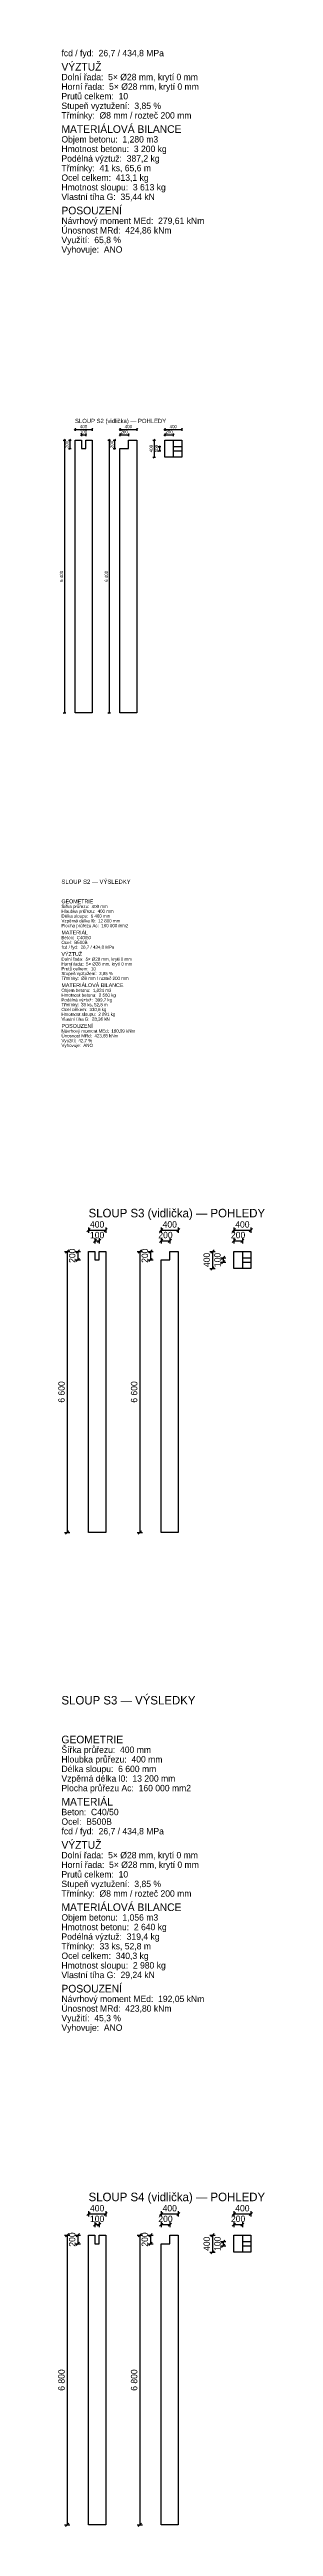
# Model space of a CAD drawing. Header units: millimetres. Extents: x -309 to 21690, y -1871722 to 127.
# Drawn here: x -77 to 4761, y -468362 to -410205 of the extents above; entities that cross this region are included whole.
import ezdxf
from ezdxf.enums import TextEntityAlignment as Align

# ---------------------------------------------------------------- set-up
doc = ezdxf.new("R2010")
doc.units = ezdxf.units.MM
doc.layers.add('OPTICORS_BETON', color=7, linetype='CONTINUOUS')
doc.layers.add('OPTICORS_KOTY', color=3, linetype='CONTINUOUS')

msp = doc.modelspace()

# ---------------------------------------------------------------- linework, layer by layer
at = {"layer": 'OPTICORS_BETON'}
for p, q in [((2617.5, -419375), (2617.5, -419775)), ((2617.5, -419525), (2817.5, -419525)), ((2617.5, -419625), (2817.5, -419625)), ((4235, -438425), (4235, -438825)), ((4235, -438575), (4435, -438575)), ((4235, -438675), (4435, -438675)), ((4235, -461525), (4235, -461925)), ((4235, -461675), (4435, -461675)), ((4235, -461775), (4435, -461775))]:
    msp.add_line(p, q, dxfattribs=at)
for points in [[(317.5, -419375), (467.5, -419375), (467.5, -419575), (567.5, -419575), (567.5, -419375), (717.5, -419375), (717.5, -425775), (317.5, -425775)], [(1567.5, -419375), (1767.5, -419375), (1767.5, -425775), (1367.5, -425775), (1367.5, -419575), (1567.5, -419575)], [(2417.5, -419375), (2817.5, -419375), (2817.5, -419775), (2417.5, -419775)], [(635, -438425), (785, -438425), (785, -438625), (885, -438625), (885, -438425), (1035, -438425), (1035, -445025), (635, -445025)], [(2535, -438425), (2735, -438425), (2735, -445025), (2335, -445025), (2335, -438625), (2535, -438625)], [(4035, -438425), (4435, -438425), (4435, -438825), (4035, -438825)], [(635, -461525), (785, -461525), (785, -461725), (885, -461725), (885, -461525), (1035, -461525), (1035, -468325), (635, -468325)], [(2535, -461525), (2735, -461525), (2735, -468325), (2335, -468325), (2335, -461725), (2535, -461725)], [(4035, -461525), (4435, -461525), (4435, -461925), (4035, -461925)]]:
    msp.add_lwpolyline(points, close=True, dxfattribs=at)
at = {"layer": 'OPTICORS_KOTY'}
for p, q in [((298.75, -419143.75), (336.25, -419106.25)), ((317.5, -419093.75), (317.5, -419156.25)), ((317.5, -419125), (717.5, -419125)), ((448.75, -419268.75), (486.25, -419231.25)), ((467.5, -419218.75), (467.5, -419281.25)), ((467.5, -419250), (567.5, -419250)), ((548.75, -419268.75), (586.25, -419231.25)), ((567.5, -419218.75), (567.5, -419281.25)), ((698.75, -419143.75), (736.25, -419106.25)), ((717.5, -419093.75), (717.5, -419156.25)), ((1348.75, -419143.75), (1386.25, -419106.25)), ((1348.75, -419268.75), (1386.25, -419231.25)), ((1367.5, -419093.75), (1367.5, -419156.25)), ((1367.5, -419125), (1767.5, -419125)), ((1367.5, -419218.75), (1367.5, -419281.25)), ((1367.5, -419250), (1567.5, -419250)), ((1548.75, -419268.75), (1586.25, -419231.25)), ((1567.5, -419218.75), (1567.5, -419281.25)), ((1748.75, -419143.75), (1786.25, -419106.25)), ((1767.5, -419093.75), (1767.5, -419156.25)), ((2398.75, -419143.75), (2436.25, -419106.25)), ((2398.75, -419268.75), (2436.25, -419231.25)), ((2417.5, -419093.75), (2417.5, -419156.25)), ((2417.5, -419125), (2817.5, -419125)), ((2417.5, -419218.75), (2417.5, -419281.25)), ((2417.5, -419250), (2617.5, -419250)), ((2598.75, -419268.75), (2636.25, -419231.25)), ((2617.5, -419218.75), (2617.5, -419281.25)), ((2798.75, -419143.75), (2836.25, -419106.25)), ((2817.5, -419093.75), (2817.5, -419156.25)), ((36.25, -419375), (98.75, -419375)), ((48.75, -419393.75), (86.25, -419356.25)), ((67.5, -419375), (67.5, -425775)), ((161.25, -419375), (223.75, -419375)), ((161.25, -419575), (223.75, -419575)), ((173.75, -419393.75), (211.25, -419356.25)), ((173.75, -419593.75), (211.25, -419556.25)), ((192.5, -419375), (192.5, -419575)), ((1086.25, -419375), (1148.75, -419375)), ((1098.75, -419393.75), (1136.25, -419356.25)), ((1117.5, -419375), (1117.5, -425775)), ((1211.25, -419375), (1273.75, -419375)), ((1211.25, -419575), (1273.75, -419575)), ((1223.75, -419393.75), (1261.25, -419356.25)), ((1223.75, -419593.75), (1261.25, -419556.25)), ((1242.5, -419375), (1242.5, -419575)), ((2136.25, -419375), (2198.75, -419375)), ((2136.25, -419775), (2198.75, -419775)), ((2148.75, -419393.75), (2186.25, -419356.25)), ((2148.75, -419793.75), (2186.25, -419756.25)), ((2167.5, -419375), (2167.5, -419775)), ((2261.25, -419525), (2323.75, -419525)), ((2261.25, -419625), (2323.75, -419625)), ((2273.75, -419543.75), (2311.25, -419506.25)), ((2273.75, -419643.75), (2311.25, -419606.25)), ((2292.5, -419525), (2292.5, -419625)), ((36.25, -425775), (98.75, -425775)), ((48.75, -425793.75), (86.25, -425756.25)), ((1086.25, -425775), (1148.75, -425775)), ((1098.75, -425793.75), (1136.25, -425756.25)), ((597.5, -437962.5), (672.5, -437887.5)), ((635, -437862.5), (635, -437987.5)), ((635, -437925), (1035, -437925)), ((997.5, -437962.5), (1072.5, -437887.5)), ((1035, -437862.5), (1035, -437987.5)), ((2297.5, -437962.5), (2372.5, -437887.5)), ((2335, -437862.5), (2335, -437987.5)), ((2335, -437925), (2735, -437925)), ((2697.5, -437962.5), (2772.5, -437887.5)), ((2735, -437862.5), (2735, -437987.5)), ((3997.5, -437962.5), (4072.5, -437887.5)), ((4035, -437862.5), (4035, -437987.5)), ((4035, -437925), (4435, -437925)), ((4397.5, -437962.5), (4472.5, -437887.5)), ((4435, -437862.5), (4435, -437987.5)), ((72.5, -438425), (197.5, -438425)), ((97.5, -438462.5), (172.5, -438387.5)), ((135, -438425), (135, -445025)), ((322.5, -438425), (447.5, -438425)), ((347.5, -438462.5), (422.5, -438387.5)), ((385, -438425), (385, -438625)), ((747.5, -438212.5), (822.5, -438137.5)), ((785, -438112.5), (785, -438237.5)), ((785, -438175), (885, -438175)), ((847.5, -438212.5), (922.5, -438137.5)), ((885, -438112.5), (885, -438237.5)), ((1772.5, -438425), (1897.5, -438425)), ((1797.5, -438462.5), (1872.5, -438387.5)), ((1835, -438425), (1835, -445025)), ((2022.5, -438425), (2147.5, -438425)), ((2047.5, -438462.5), (2122.5, -438387.5)), ((2085, -438425), (2085, -438625)), ((2297.5, -438212.5), (2372.5, -438137.5)), ((2335, -438112.5), (2335, -438237.5)), ((2335, -438175), (2535, -438175)), ((2497.5, -438212.5), (2572.5, -438137.5)), ((2535, -438112.5), (2535, -438237.5)), ((3472.5, -438425), (3597.5, -438425)), ((3497.5, -438462.5), (3572.5, -438387.5)), ((3535, -438425), (3535, -438825)), ((3997.5, -438212.5), (4072.5, -438137.5)), ((4035, -438112.5), (4035, -438237.5)), ((4035, -438175), (4235, -438175)), ((4197.5, -438212.5), (4272.5, -438137.5)), ((4235, -438112.5), (4235, -438237.5)), ((322.5, -438625), (447.5, -438625)), ((347.5, -438662.5), (422.5, -438587.5)), ((2022.5, -438625), (2147.5, -438625)), ((2047.5, -438662.5), (2122.5, -438587.5)), ((3472.5, -438825), (3597.5, -438825)), ((3497.5, -438862.5), (3572.5, -438787.5)), ((3722.5, -438575), (3847.5, -438575)), ((3722.5, -438675), (3847.5, -438675)), ((3747.5, -438612.5), (3822.5, -438537.5)), ((3747.5, -438712.5), (3822.5, -438637.5)), ((3785, -438575), (3785, -438675)), ((72.5, -445025), (197.5, -445025)), ((97.5, -445062.5), (172.5, -444987.5)), ((1772.5, -445025), (1897.5, -445025)), ((1797.5, -445062.5), (1872.5, -444987.5)), ((597.5, -461062.5), (672.5, -460987.5)), ((635, -460962.5), (635, -461087.5)), ((635, -461025), (1035, -461025)), ((997.5, -461062.5), (1072.5, -460987.5)), ((1035, -460962.5), (1035, -461087.5)), ((2297.5, -461062.5), (2372.5, -460987.5)), ((2335, -460962.5), (2335, -461087.5)), ((2335, -461025), (2735, -461025)), ((2697.5, -461062.5), (2772.5, -460987.5)), ((2735, -460962.5), (2735, -461087.5)), ((3997.5, -461062.5), (4072.5, -460987.5)), ((4035, -460962.5), (4035, -461087.5)), ((4035, -461025), (4435, -461025)), ((4397.5, -461062.5), (4472.5, -460987.5)), ((4435, -460962.5), (4435, -461087.5)), ((72.5, -461525), (197.5, -461525)), ((97.5, -461562.5), (172.5, -461487.5)), ((135, -461525), (135, -468325)), ((322.5, -461525), (447.5, -461525)), ((322.5, -461725), (447.5, -461725)), ((347.5, -461562.5), (422.5, -461487.5)), ((347.5, -461762.5), (422.5, -461687.5)), ((385, -461525), (385, -461725)), ((747.5, -461312.5), (822.5, -461237.5)), ((785, -461212.5), (785, -461337.5)), ((785, -461275), (885, -461275)), ((847.5, -461312.5), (922.5, -461237.5)), ((885, -461212.5), (885, -461337.5)), ((1772.5, -461525), (1897.5, -461525)), ((1797.5, -461562.5), (1872.5, -461487.5)), ((1835, -461525), (1835, -468325)), ((2022.5, -461525), (2147.5, -461525)), ((2022.5, -461725), (2147.5, -461725)), ((2047.5, -461562.5), (2122.5, -461487.5)), ((2047.5, -461762.5), (2122.5, -461687.5)), ((2085, -461525), (2085, -461725)), ((2297.5, -461312.5), (2372.5, -461237.5)), ((2335, -461212.5), (2335, -461337.5)), ((2335, -461275), (2535, -461275)), ((2497.5, -461312.5), (2572.5, -461237.5)), ((2535, -461212.5), (2535, -461337.5)), ((3472.5, -461525), (3597.5, -461525)), ((3497.5, -461562.5), (3572.5, -461487.5)), ((3535, -461525), (3535, -461925)), ((3722.5, -461675), (3847.5, -461675)), ((3747.5, -461712.5), (3822.5, -461637.5)), ((3747.5, -461812.5), (3822.5, -461737.5)), ((3785, -461675), (3785, -461775)), ((3997.5, -461312.5), (4072.5, -461237.5)), ((4035, -461212.5), (4035, -461337.5)), ((4035, -461275), (4235, -461275)), ((4197.5, -461312.5), (4272.5, -461237.5)), ((4235, -461212.5), (4235, -461337.5)), ((3472.5, -461925), (3597.5, -461925)), ((3497.5, -461962.5), (3572.5, -461887.5)), ((3722.5, -461775), (3847.5, -461775)), ((72.5, -468325), (197.5, -468325)), ((97.5, -468362.5), (172.5, -468287.5)), ((1772.5, -468325), (1897.5, -468325)), ((1797.5, -468362.5), (1872.5, -468287.5))]:
    msp.add_line(p, q, dxfattribs=at)

# ---------------------------------------------------------------- texts
for s, height, p in [('VÝZTUŽ', 180, (0, -410700)), ('fcd / fyd:  26,7 / 434,8 MPa', 150, (0, -410362.5)), ('Dolní řada:  5× %%c28 mm, krytí 0 mm', 150, (0, -410925)), ('Horní řada:  5× %%c28 mm, krytí 0 mm', 150, (0, -411150)), ('Třmínky:  %%c8 mm / rozteč 200 mm', 150, (0, -411825)), ('Stupeň vyztužení:  3,85 %', 150, (0, -411600)), ('Prutů celkem:  10', 150, (0, -411375)), ('Objem betonu:  1,280 m3', 150, (0, -412387.5)), ('MATERIÁLOVÁ BILANCE', 180, (0, -412162.5)), ('Třmínky:  41 ks, 65,6 m', 150, (0, -413062.5)), ('Hmotnost betonu:  3 200 kg', 150, (0, -412612.5)), ('Podélná výztuž:  387,2 kg', 150, (0, -412837.5)), ('Ocel celkem:  413,1 kg', 150, (0, -413287.5)), ('Hmotnost sloupu:  3 613 kg', 150, (0, -413512.5)), ('Vlastní tíha G:  35,44 kN', 150, (0, -413737.5)), ('POSOUZENÍ', 180, (0, -414075)), ('Využití:  65,8 %', 150, (0, -414750)), ('Únosnost MRd:  424,86 kNm', 150, (0, -414525)), ('Návrhový moment MEd:  279,61 kNm', 150, (0, -414300)), ('Vyhovuje:  ANO', 150, (0, -414975)), ('SLOUP S2 (vidlička) — POHLEDY', 100, (317.5, -418975)), ('SLOUP S2 — VÝSLEDKY', 100, (0, -429793.75)), ('Šířka průřezu:  400 mm', 75, (0, -430362.5)), ('GEOMETRIE', 90, (0, -430250)), ('Vzpěrná délka l0:  12 800 mm', 75, (0, -430700)), ('Hloubka průřezu:  400 mm', 75, (0, -430475)), ('Délka sloupu:  6 400 mm', 75, (0, -430587.5)), ('Plocha průřezu Ac:  160 000 mm2', 75, (0, -430812.5)), ('MATERIÁL', 90, (0, -430981.25)), ('VÝZTUŽ', 90, (0, -431487.5)), ('fcd / fyd:  26,7 / 434,8 MPa', 75, (0, -431318.75)), ('Ocel:  B500B', 75, (0, -431206.25)), ('Beton:  C40/50', 75, (0, -431093.75)), ('Dolní řada:  5× %%c28 mm, krytí 0 mm', 75, (0, -431600)), ('Třmínky:  %%c8 mm / rozteč 200 mm', 75, (0, -432050)), ('Stupeň vyztužení:  3,85 %', 75, (0, -431937.5)), ('Horní řada:  5× %%c28 mm, krytí 0 mm', 75, (0, -431712.5)), ('Prutů celkem:  10', 75, (0, -431825)), ('MATERIÁLOVÁ BILANCE', 90, (0, -432218.75)), ('Třmínky:  33 ks, 52,8 m', 75, (0, -432668.75)), ('Objem betonu:  1,024 m3', 75, (0, -432331.25)), ('Hmotnost betonu:  2 560 kg', 75, (0, -432443.75)), ('Podélná výztuž:  309,7 kg', 75, (0, -432556.25)), ('Vlastní tíha G:  28,36 kN', 75, (0, -433006.25)), ('Ocel celkem:  330,6 kg', 75, (0, -432781.25)), ('Hmotnost sloupu:  2 891 kg', 75, (0, -432893.75)), ('Návrhový moment MEd:  180,99 kNm', 75, (0, -433287.5)), ('POSOUZENÍ', 90, (0, -433175)), ('Využití:  42,7 %', 75, (0, -433512.5)), ('Vyhovuje:  ANO', 75, (0, -433625)), ('Únosnost MRd:  423,65 kNm', 75, (0, -433400)), ('SLOUP S3 (vidlička) — POHLEDY', 200, (635, -437625)), ('SLOUP S3 — VÝSLEDKY', 200, (0, -449062.5)), ('Šířka průřezu:  400 mm', 150, (0, -450200)), ('GEOMETRIE', 180, (0, -449975)), ('Vzpěrná délka l0:  13 200 mm', 150, (0, -450875)), ('Hloubka průřezu:  400 mm', 150, (0, -450425)), ('Délka sloupu:  6 600 mm', 150, (0, -450650)), ('Plocha průřezu Ac:  160 000 mm2', 150, (0, -451100)), ('MATERIÁL', 180, (0, -451437.5)), ('Ocel:  B500B', 150, (0, -451887.5)), ('Beton:  C40/50', 150, (0, -451662.5)), ('VÝZTUŽ', 180, (0, -452450)), ('fcd / fyd:  26,7 / 434,8 MPa', 150, (0, -452112.5)), ('Dolní řada:  5× %%c28 mm, krytí 0 mm', 150, (0, -452675)), ('Horní řada:  5× %%c28 mm, krytí 0 mm', 150, (0, -452900)), ('Prutů celkem:  10', 150, (0, -453125)), ('Třmínky:  %%c8 mm / rozteč 200 mm', 150, (0, -453575)), ('Stupeň vyztužení:  3,85 %', 150, (0, -453350)), ('Objem betonu:  1,056 m3', 150, (0, -454137.5)), ('Hmotnost betonu:  2 640 kg', 150, (0, -454362.5)), ('MATERIÁLOVÁ BILANCE', 180, (0, -453912.5)), ('Třmínky:  33 ks, 52,8 m', 150, (0, -454812.5)), ('Podélná výztuž:  319,4 kg', 150, (0, -454587.5)), ('Vlastní tíha G:  29,24 kN', 150, (0, -455487.5)), ('Ocel celkem:  340,3 kg', 150, (0, -455037.5)), ('Hmotnost sloupu:  2 980 kg', 150, (0, -455262.5)), ('Návrhový moment MEd:  192,05 kNm', 150, (0, -456050)), ('POSOUZENÍ', 180, (0, -455825)), ('Využití:  45,3 %', 150, (0, -456500)), ('Únosnost MRd:  423,80 kNm', 150, (0, -456275)), ('Vyhovuje:  ANO', 150, (0, -456725)), ('SLOUP S4 (vidlička) — POHLEDY', 200, (635, -460725))]:
    msp.add_text(s, height=height, dxfattribs=at).set_placement(p)
for s, height, p in [('400', 75, (517.5, -419057.5)), ('100', 75, (517.5, -419182.5)), ('200', 75, (1467.5, -419182.5)), ('400', 75, (1567.5, -419057.5)), ('200', 75, (2517.5, -419182.5)), ('400', 75, (2617.5, -419057.5)), ('400', 150, (835, -437790)), ('400', 150, (2535, -437790)), ('400', 150, (4235, -437790)), ('100', 150, (835, -438040)), ('200', 150, (2435, -438040)), ('200', 150, (4135, -438040)), ('400', 150, (835, -460890)), ('100', 150, (835, -461140)), ('200', 150, (2435, -461140)), ('400', 150, (2535, -460890)), ('200', 150, (4135, -461140)), ('400', 150, (4235, -460890))]:
    msp.add_text(s, height=height, dxfattribs=at).set_placement(p, align=Align.MIDDLE)
for s, height, p in [('200', 75, (125, -419475)), ('200', 75, (1175, -419475)), ('400', 75, (2100, -419575)), ('100', 75, (2225, -419575)), ('6 400', 75, (0, -422575)), ('6 400', 75, (1050, -422575)), ('200', 150, (250, -438525)), ('200', 150, (1950, -438525)), ('400', 150, (3400, -438625)), ('100', 150, (3650, -438625)), ('6 600', 150, (0, -441725)), ('6 600', 150, (1700, -441725)), ('200', 150, (250, -461625)), ('200', 150, (1950, -461625)), ('400', 150, (3400, -461725)), ('100', 150, (3650, -461725)), ('6 800', 150, (0, -464925)), ('6 800', 150, (1700, -464925))]:
    msp.add_text(s, height=height, rotation=90, dxfattribs=at).set_placement(p, align=Align.MIDDLE)

doc.saveas('drawing.dxf')
